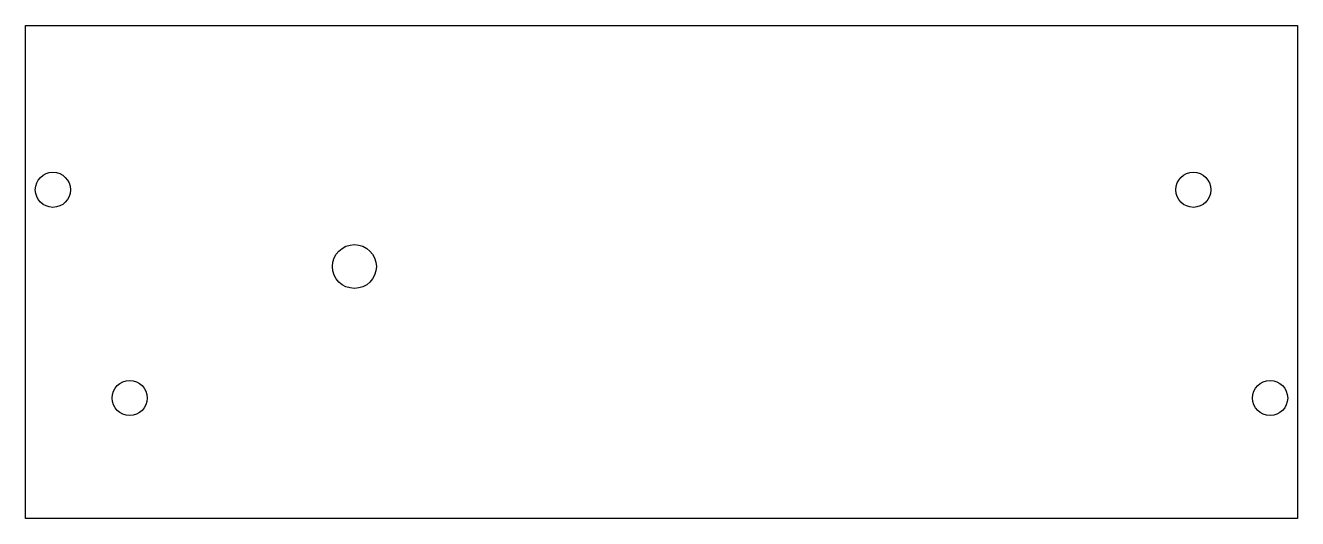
# Model space of a CAD drawing. Extents: x -30 to 86, y -23 to 22.
import ezdxf

# ---------------------------------------------------------------- set-up
doc = ezdxf.new("R2010")
doc.units = 0

# ---------------------------------------------------------------- blocks, each defined once
blk = doc.blocks.new('CUT053_CS')
at = {"layer": 'laser-sections', "color": 0}
blk.add_lwpolyline([(86, -23), (-30, -23), (-30, 22), (86, 22)], close=True, dxfattribs=at)
for centre, radius in [((-27.5, 7, 146.5), 1.6), ((76.5, 7, 146.5), 1.6), ((0, 0, 146.5), 2), ((-20.5, -12, 146.5), 1.6), ((83.5, -12, 146.5), 1.6)]:
    blk.add_circle(centre, radius, dxfattribs=at)

msp = doc.modelspace()

# ---------------------------------------------------------------- block references
at = {"layer": 'laser-sections', "color": 0}
msp.add_blockref('CUT053_CS', (0, 0), dxfattribs=at)

doc.saveas('drawing.dxf')
